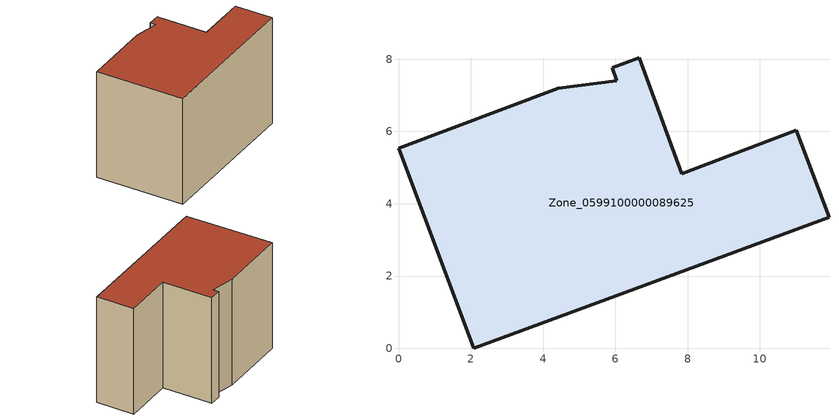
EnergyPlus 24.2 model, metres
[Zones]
Zone_0599100000089625
 floor ground (C_G): 4.42,7.2 6.04,7.41 5.91,7.76 6.66,8.04 7.83,4.83 11.01,6.03 11.91,3.63 2.08,0 0,5.54 z0
 wall outside (C_F): 11.91,3.63 11.01,6.03 7.83,4.83 6.66,8.04 5.91,7.76 6.04,7.41 4.42,7.2 0,5.54 2.08,0 11.91,3.63 z0:7.4
 roof outside (C_R): 6.04,7.41 4.42,7.2 0,5.54 2.08,0 11.91,3.63 11.01,6.03 7.83,4.83 6.66,8.04 5.91,7.76 z7.4
[BUILDING]
Pand.0599100000089625: North Axis=0; Terrain=City; Loads Convergence Tolerance Value=0.04; Temperature Convergence Tolerance Value=0.4; Solar Distribution=FullExterior; Maximum Number of Warmup Days=25; Minimum Number of Warmup Days=1
[Site:Location]
Rotterdam.The.Hague.AP_ZH_NLD Design_Conditions: Latitude=51.96; Longitude=4.45; Time Zone=1; Elevation=-4.5
[SITE:GROUNDTEMPERATURE:BUILDINGSURFACE]
18, 18, 18, 18, 18, 18, 18, 18, 18, 18, 18, 18
[MATERIAL] Thermal Absorptance=0.9; Solar Absorptance=0.7; Visible Absorptance=0.7
Name | Roughness | Thickness | Conductivity | Density | Specific Heat
G.TI.1946 | MediumSmooth | 0.15 | 1 | 540 | 1210
F.TI.1946 | Rough | 0.3 | 0.857143 | 1920 | 840
R.TI.1946 | MediumRough | 0.2 | 0.1 | 1500 | 1000
[CONSTRUCTION]
C_G: G.TI.1946
C_F: F.TI.1946
C_R: R.TI.1946
[ZONE]
Zone_0599100000089625: Type=1; Multiplier=1; Ceiling Height=Autocalculate; Volume=Autocalculate; Floor Area=autocalculate; Part of Total Floor Area=Yes
[ZONEINFILTRATION:DESIGNFLOWRATE]
Infil_Zone_0599100000089625: Zone or ZoneList or Space or SpaceList=Zone_0599100000089625; Schedule=AlwaysOn; Design Flow Rate Calculation Method=Flow/Area; Flow Rate per Floor Area=0.003; Constant Term Coefficient=1; Temperature Term Coefficient=0; Velocity Term Coefficient=0; Velocity Squared Term Coefficient=0
[HVACTEMPLATE:ZONE:IDEALLOADSAIRSYSTEM]
Zone_0599100000089625: Maximum Heating Supply Air Temperature=50; Minimum Cooling Supply Air Temperature=13; Maximum Heating Supply Air Humidity Ratio=0.0156; Minimum Cooling Supply Air Humidity Ratio=0.0077; Heating Limit=NoLimit; Cooling Limit=NoLimit; Dehumidification Control Type=ConstantSensibleHeatRatio; Cooling Sensible Heat Ratio=0.7; Dehumidification Setpoint=60; Humidification Control Type=None; Humidification Setpoint=30; Outdoor Air Method=None; Outdoor Air Flow Rate per Person=0.00944; Outdoor Air Flow Rate per Zone Floor Area=0; Outdoor Air Flow Rate per Zone=0; Demand Controlled Ventilation Type=None; Outdoor Air Economizer Type=NoEconomizer; Heat Recovery Type=None; Sensible Heat Recovery Effectiveness=0.7; Latent Heat Recovery Effectiveness=0.65
[ZONECONTROL:THERMOSTAT]
ThermostatControl_Zone_0599100000089625: Zone or ZoneList=Zone_0599100000089625; Control Type Schedule=DualSetpointControlType; Control 1=Thermostat_Zone_0599100000089625; Temperature Difference Between Cutout And Setpoint=0
[THERMOSTATSETPOINT:DUALSETPOINT]
Thermostat_Zone_0599100000089625: Heating Setpoint Temperature Schedule=HeatingSetpoint_Zone_0599100000089625; Cooling Setpoint Temperature Schedule=CoolingSetpoint_Zone_0599100000089625
[SCHEDULE:COMPACT]
HeatingSetpoint_Zone_0599100000089625: Through: 12/31, For: AllDays, Until: 24:00, 21
CoolingSetpoint_Zone_0599100000089625: Through: 12/31, For: AllDays, Until: 24:00, 24
DualSetpointControlType: Through: 12/31, For: AllDays, Until: 24:00, 4
AlwaysOn: Through: 12/31, For: AllDays, Until: 24:00, 1
